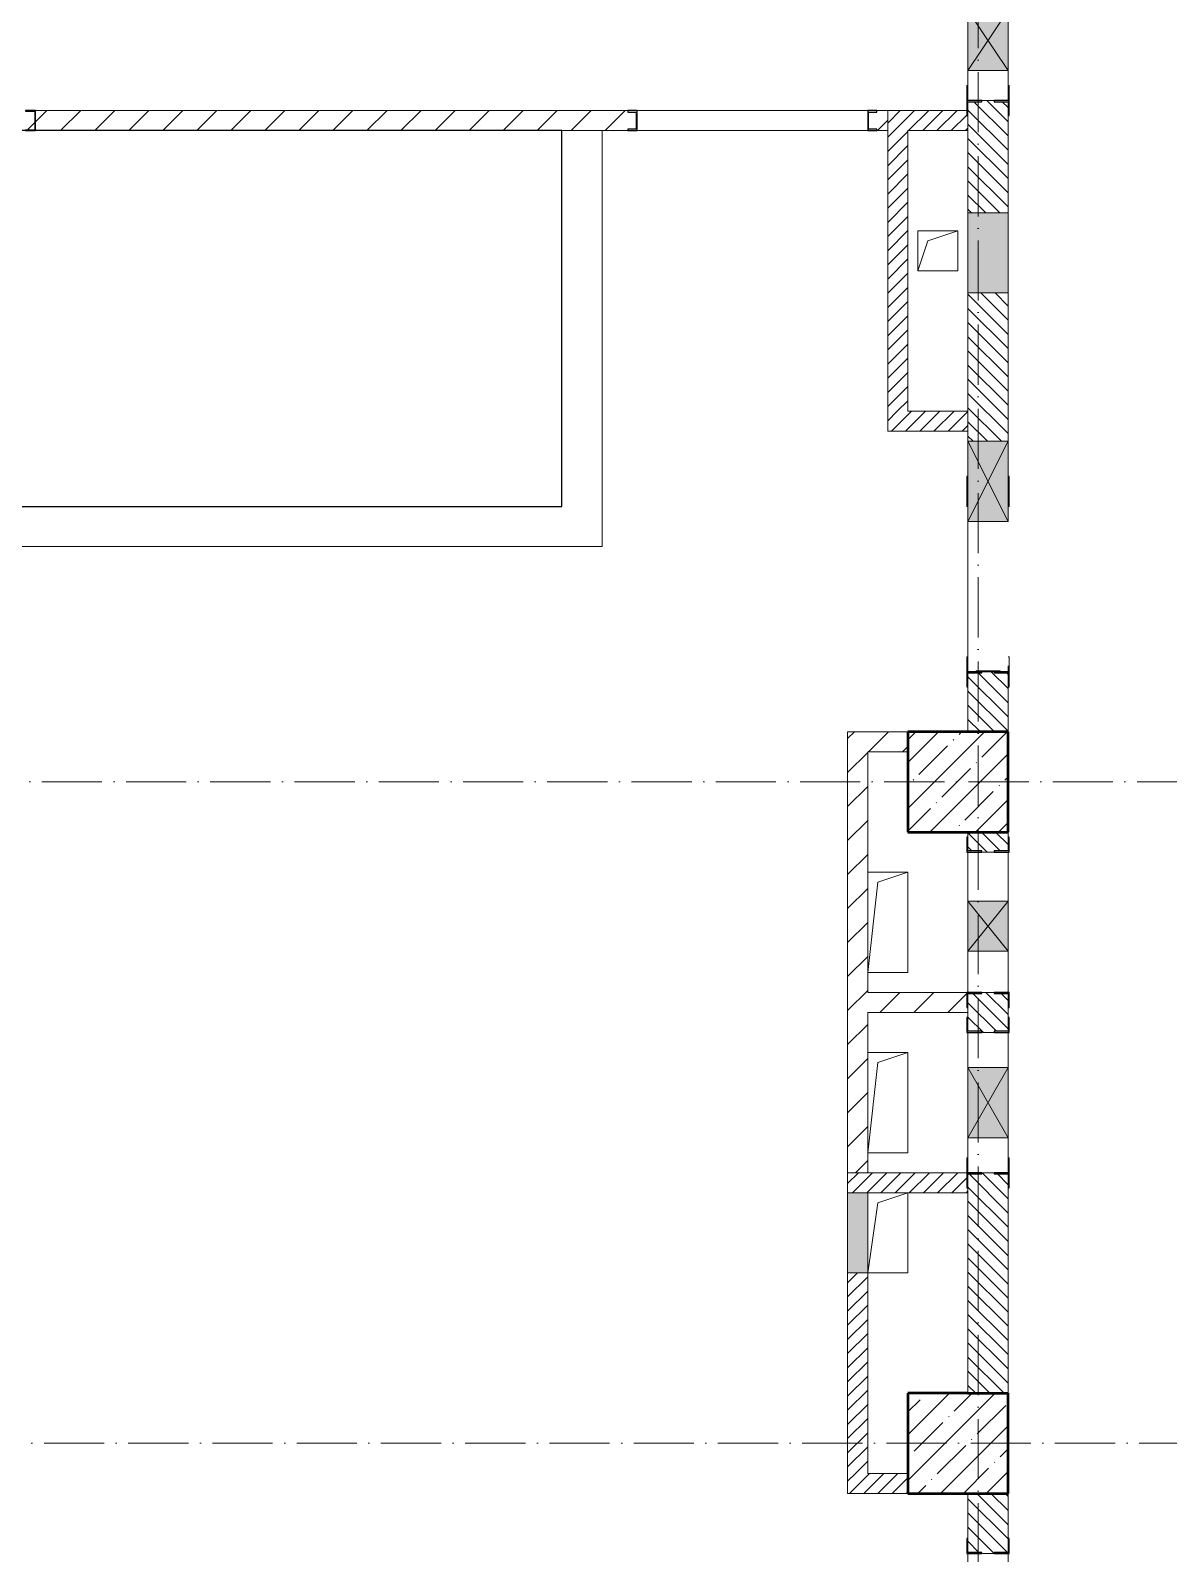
# Model space of a CAD drawing. Header units: millimetres. Extents: x -12989 to 629078, y -109036 to 555275.
# Drawn here: x 284496 to 290171, y -73232 to -65632 of the extents above; entities that cross this region are included whole.
import ezdxf

# ---------------------------------------------------------------- set-up
doc = ezdxf.new("R2010")
doc.units = ezdxf.units.MM
doc.linetypes.add('50_200_ШТРИХ_1Т_ш5_п1_п1_', pattern=[700, 500, -100, 0, -100])
for name, color, linetype, lineweight in [('4 -стяжа', 7, 'Continuous', 30), ('A-DETL-GENF-OTLN', 7, 'Continuous', 9), ('A-FLOR-____-OTLN', 7, 'Continuous', 9), ('A-GENM-____-MCUT', 7, 'Continuous', 25), ('A-GENM-____-OTLN', 7, 'Continuous', 9), ('A-GENM-____-OTLN-1', 7, 'Continuous', 25), ('A-GLAZ-____-OTLN', 7, 'Continuous', 9), ('A-WALL-____-MCUT-2', 7, 'Continuous', 50), ('A-WALL-____-MCUT-3', 7, 'Continuous', 9), ('A-WALL-____-PATT-1', 7, 'Continuous', 9), ('A-WALL-FNSH-MCUT-1', 7, 'Continuous', 9), ('I-WALL-____-OTLN', 7, 'Continuous', 9), ('S-COLS-____-MCUT', 7, 'Continuous', 50), ('S-COLS-____-OTLN', 7, 'Continuous', 9), ('S-GRID-____-OTLN-1', 7, '50_200_ШТРИХ_1Т_ш5_п1_п1_', 9)]:
    doc.layers.add(name, color=color, linetype=linetype, lineweight=lineweight)
doc.layers.get('4 -стяжа').off()
pattern_1 = [(135, (283770.707, -86863.456), (-35.35534, -35.35534), [])]
pattern_2 = [(45, (283770.71, -86863.46), (-84.8528, 84.8528), [])]
pattern_3 = [(45, (283770.707, -86863.456), (-35.35534, 35.35534), [])]

# ---------------------------------------------------------------- blocks, each defined once
blk = doc.blocks.new('BSC_Колонна _Прямоугольная - 500х500-V52-АР1_План отверстий 3 этажа в осях 1-64_А-ГГ')
at = {"layer": 'S-COLS-____-OTLN'}
h = blk.add_hatch(dxfattribs=at)
h.set_pattern_fill('FP_89', color=256, style=0, pattern_type=2)
h.set_pattern_definition([(45, (-5350, -17481.04), (-114.0493, 114.0493), []), (45, (-5235.95, -17481.04), (-114.0493, 114.0493), [201.613, -40.323, 3.353, -36.97])])
h.paths.add_polyline_path([(-250, -250), (250, -250), (250, 250), (-250, 250)], flags=0)
at = {"layer": 'S-COLS-____-MCUT'}
for p, q in [((250, 250), (-250, 250)), ((-250, 250), (-250, -250)), ((250, -250), (250, 250)), ((-250, -250), (250, -250))]:
    blk.add_line(p, q, dxfattribs=at)
blk = doc.blocks.new('154_Стойка_СКБ_Швеллер - СМ-2180_100-28318692-АР1_План отверстий 3 этажа в осях 1-64_А-ГГ')
at = {"layer": 'A-GENM-____-MCUT'}
for p, q in [((171, 50), (125, 50)), ((125, 50), (125, -50)), ((129.5, 42.4), (171, 42.4)), ((129.5, -42.4), (129.5, 42.4)), ((171, 42.4), (171, 50)), ((125, -50), (171, -50)), ((171, -42.4), (129.5, -42.4)), ((171, -50), (171, -42.4))]:
    blk.add_line(p, q, dxfattribs=at)
blk = doc.blocks.new('154_Фахверк_СКБ_Швеллер - Тип_100_3960-28318856-АР1_План отверстий 3 этажа в осях 1-64_А-ГГ')
at = {"layer": 'A-GENM-____-MCUT'}
for p, q in [((175, 50), (125, 50)), ((125, 50), (125, -50)), ((128, 47), (175, 47)), ((128, -47), (128, 47)), ((175, 47), (175, 50)), ((125, -50), (175, -50)), ((175, -47), (128, -47)), ((175, -50), (175, -47))]:
    blk.add_line(p, q, dxfattribs=at)
blk = doc.blocks.new('154_Стойка_СКБ_Уголок - СМ-2180_200-28268025-АР1_План отверстий 3 этажа в осях 1-64_А-ГГ')
at = {"layer": 'A-GENM-____-MCUT'}
for p, q in [((125, 156), (125, 81)), ((200, 156), (125, 156)), ((200, 150), (200, 156)), ((125, 81), (131, 81)), ((131, 81), (131, 150)), ((131, 150), (200, 150)), ((131, 19), (125, 19)), ((125, 19), (125, -56)), ((131, -50), (131, 19)), ((125, -56), (200, -56)), ((200, -50), (131, -50)), ((200, -56), (200, -50))]:
    blk.add_line(p, q, dxfattribs=at)
blk = doc.blocks.new('Фахверк_СКБ_Уголок - 200_3960_зеркало-28268689-АР1_План отверстий 3 этажа в осях 1-64_А-ГГ')
at = {"layer": 'A-GENM-____-MCUT'}
for p, q in [((200, 156), (125, 156)), ((125, 156), (125, 81)), ((200, 150), (200, 156)), ((125, 81), (131, 81)), ((131, 81), (131, 150)), ((131, 150), (200, 150)), ((131, 19), (125, 19)), ((125, 19), (125, -56)), ((131, -50), (131, 19)), ((125, -56), (200, -56)), ((200, -50), (131, -50)), ((200, -56), (200, -50))]:
    blk.add_line(p, q, dxfattribs=at)
blk = doc.blocks.new('Фахверк_СКБ_Уголок - 200_3960-28268576-АР1_План отверстий 3 этажа в осях 1-64_А-ГГ')
at = {"layer": 'A-GENM-____-MCUT'}
for p, q in [((200, 156), (125, 156)), ((125, 156), (125, 81)), ((200, 150), (200, 156)), ((125, 81), (131, 81)), ((131, 81), (131, 150)), ((131, 150), (200, 150)), ((131, 19), (125, 19)), ((125, 19), (125, -56)), ((131, -50), (131, 19)), ((125, -56), (200, -56)), ((200, -50), (131, -50)), ((200, -56), (200, -50))]:
    blk.add_line(p, q, dxfattribs=at)
blk = doc.blocks.new('Стойка_Влож_Уголок_Опорный - Уголок-28213941-АР1_План отверстий 3 этажа в осях 1-64_А-ГГ')
at = {"layer": 'A-GENM-____-OTLN'}
for p, q in [((-212, -6), (-212, 0)), ((0, 0), (0, -6)), ((-212, -75), (-212, -6)), ((-212, -6), (-206, -6)), ((-212, -75), (-206, -75)), ((-6, -6), (0, -6)), ((-6, -75), (0, -75)), ((0, -6), (0, -75))]:
    blk.add_line(p, q, dxfattribs=at)
blk = doc.blocks.new('154_Стойка_СКБ_Уголок - СМ-2480_200-28346303-АР1_План отверстий 3 этажа в осях 1-64_А-ГГ')
at = {"layer": 'A-GENM-____-MCUT'}
for p, q in [((125, 156), (125, 81)), ((200, 156), (125, 156)), ((200, 150), (200, 156)), ((125, 81), (131, 81)), ((131, 81), (131, 150)), ((131, 150), (200, 150)), ((131, 19), (125, 19)), ((125, 19), (125, -56)), ((131, -50), (131, 19)), ((125, -56), (200, -56)), ((200, -50), (131, -50)), ((200, -56), (200, -50))]:
    blk.add_line(p, q, dxfattribs=at)
blk = doc.blocks.new('Стойка_Влож_Полоса боковая - Полоса-28213942-АР1_План отверстий 3 этажа в осях 1-64_А-ГГ')
at = {"layer": 'A-GENM-____-OTLN'}
for p, q in [((-5, 60), (0, 60)), ((-5, -60), (-5, 60)), ((0, 31), (0, -31)), ((0, -60), (-5, -60))]:
    blk.add_line(p, q, dxfattribs=at)
blk = doc.blocks.new('154_Стойка_СКБ_Уголок - СМ-2480_200-V164-АР1_План отверстий 3 этажа в осях 1-64_А-ГГ')
at = {"layer": 'A-GENM-____-MCUT'}
for p, q in [((125, 156), (125, 150)), ((200, 156), (125, 156)), ((200, 150), (200, 156)), ((125, -50), (125, -56)), ((125, -56), (200, -56)), ((200, -56), (200, -50))]:
    blk.add_line(p, q, dxfattribs=at)
blk = doc.blocks.new('Фахверк_СКБ_Уголок - 200_3550-28267367-АР1_План отверстий 3 этажа в осях 1-64_А-ГГ')
at = {"layer": 'A-GENM-____-MCUT'}
for p, q in [((200, 156), (125, 156)), ((125, 156), (125, 81)), ((200, 150), (200, 156)), ((125, 81), (131, 81)), ((131, 81), (131, 150)), ((131, 150), (200, 150)), ((131, 19), (125, 19)), ((125, 19), (125, -56)), ((131, -50), (131, 19)), ((125, -56), (200, -56)), ((200, -50), (131, -50)), ((200, -56), (200, -50))]:
    blk.add_line(p, q, dxfattribs=at)
blk = doc.blocks.new('AR_Отверстие Ниша - Лючок-32404482-АР1_План отверстий 3 этажа в осях 1-64_А-ГГ')
at = {"layer": 'A-GLAZ-____-OTLN'}
blk.add_hatch(color=256, dxfattribs=at).paths.add_polyline_path([(-200, 100), (-200, -100), (200, -100), (200, 100)], flags=0)
for p, q in [((200, 100), (-200, 100)), ((-200, 100), (-200, -100)), ((200, -100), (200, 100)), ((-200, -100), (200, -100))]:
    blk.add_line(p, q, dxfattribs=at)
blk = doc.blocks.new('AR_Отверстие Ниша - Лючок-32403280-АР1_План отверстий 3 этажа в осях 1-64_А-ГГ')
at = {"layer": 'A-GLAZ-____-OTLN'}
blk.add_hatch(color=256, dxfattribs=at).paths.add_polyline_path([(200, -50), (200, 50), (-200, 50), (-200, -50)], flags=0)
for p, q in [((200, 50), (-200, 50)), ((-200, 50), (-200, -50)), ((200, -50), (200, 50)), ((-200, -50), (200, -50))]:
    blk.add_line(p, q, dxfattribs=at)
blk = doc.blocks.new('AR_Отверстие прямоугольное _в плите_ - AR_Отверстие прямоугольное _в плите_-30229458-АР1_План отверстий 3 этажа в осях 1-64_А-ГГ')
at = {"layer": 'A-GENM-____-OTLN'}
for p, q in [((100, 250), (-100, 250)), ((-50, 200), (100, 250)), ((100, -250), (100, 250)), ((-100, -250), (-50, 200)), ((-100, -250), (100, -250))]:
    blk.add_line(p, q, dxfattribs=at)
blk = doc.blocks.new('AR_Отверстие прямоугольное _в плите_ - AR_Отверстие прямоугольное _в плите_-30458127-АР1_План отверстий 3 этажа в осях 1-64_А-ГГ')
at = {"layer": 'A-GENM-____-OTLN'}
for p, q in [((100, 100), (-100, 100)), ((-100, 100), (-100, -100)), ((-50, 50), (100, 100)), ((100, -100), (100, 100)), ((-100, -100), (-50, 50)), ((-100, -100), (100, -100))]:
    blk.add_line(p, q, dxfattribs=at)
blk = doc.blocks.new('AR_Отверстие прямоугольное _в плите_ - AR_Отверстие прямоугольное _в плите_-30229368-АР1_План отверстий 3 этажа в осях 1-64_А-ГГ')
at = {"layer": 'A-GENM-____-OTLN'}
for p, q in [((-50, 150), (100, 200)), ((100, -200), (100, 200)), ((-100, -200), (-50, 150)), ((-100, -200), (100, -200))]:
    blk.add_line(p, q, dxfattribs=at)
blk = doc.blocks.new('AR_Отверстие прямоугольное _в стене_ - AR_Отверстие прямоугольное _в стене__ЭОМ-36412645-АР1_План отверстий 3 этажа в осях 1-64_А-ГГ')
at = {"layer": 'A-GLAZ-____-OTLN'}
blk.add_hatch(color=256, dxfattribs=at).paths.add_polyline_path([(-175, -100), (175, -100), (175, 100), (-175, 100)], flags=0)
at = {"layer": 'A-DETL-GENF-OTLN'}
for p, q in [((-175, -100), (-175, 100)), ((-175, 100), (175, 100)), ((175, 100), (-175, -100)), ((-175, 100), (175, -100)), ((175, 100), (-175, 100)), ((-175, 100), (-175, -100)), ((175, 100), (175, -100)), ((175, -100), (175, 100)), ((175, -100), (-175, -100)), ((-175, -100), (175, -100))]:
    blk.add_line(p, q, dxfattribs=at)
blk = doc.blocks.new('AR_Отверстие прямоугольное _в стене__БезПР - AR_Отверстие прямоугольное _в стене__БезПР-36392898-АР1_План отверстий 3 этажа в осях 1-64_А-ГГ')
at = {"layer": 'A-GLAZ-____-OTLN'}
blk.add_hatch(color=256, dxfattribs=at).paths.add_polyline_path([(-125, -100), (125, -100), (125, 100), (-125, 100)], flags=0)
at = {"layer": 'A-DETL-GENF-OTLN'}
for p, q in [((-125, -100), (-125, 100)), ((-125, 100), (125, 100)), ((125, 100), (-125, -100)), ((-125, 100), (125, -100)), ((125, 100), (-125, 100)), ((-125, 100), (-125, -100)), ((125, 100), (125, -100)), ((125, -100), (125, 100)), ((125, -100), (-125, -100)), ((-125, -100), (125, -100))]:
    blk.add_line(p, q, dxfattribs=at)
blk = doc.blocks.new('AR_Отверстие прямоугольное _в стене__БезПР - AR_Отверстие прямоугольное _в стене__БезПР-36428632-АР1_План отверстий 3 этажа в осях 1-64_А-ГГ')
at = {"layer": 'A-GLAZ-____-OTLN'}
blk.add_hatch(color=256, dxfattribs=at).paths.add_polyline_path([(-200, -100), (200, -100), (200, 100), (-200, 100)], flags=0)
at = {"layer": 'A-DETL-GENF-OTLN'}
for p, q in [((-200, -100), (-200, 100)), ((-200, 100), (200, 100)), ((200, 100), (-200, -100)), ((-200, 100), (200, -100)), ((200, 100), (-200, 100)), ((-200, 100), (-200, -100)), ((200, 100), (200, -100)), ((200, -100), (200, 100)), ((200, -100), (-200, -100)), ((-200, -100), (200, -100))]:
    blk.add_line(p, q, dxfattribs=at)
at = {"layer": 'A-GLAZ-____-OTLN'}
blk.add_line((200, 100), (-200, 100), dxfattribs=at)
blk = doc.blocks.new('AR_Отверстие прямоугольное _в стене__БезПР - AR_Отверстие прямоугольное _в стене__БезПР-36899507-АР1_План отверстий 3 этажа в осях 1-64_А-ГГ')
at = {"layer": 'A-GLAZ-____-OTLN'}
blk.add_hatch(color=256, dxfattribs=at).paths.add_polyline_path([(150, -100), (150, 100), (-150, 100), (-150, -100)], flags=0)
at = {"layer": 'A-DETL-GENF-OTLN'}
for p, q in [((-150, -100), (-150, 100)), ((-150, 100), (150, 100)), ((150, 100), (-150, -100)), ((-150, 100), (150, -100)), ((150, 100), (-150, 100)), ((-150, 100), (-150, -100)), ((150, 100), (150, -100)), ((150, -100), (150, 100)), ((150, -100), (-150, -100)), ((-150, -100), (150, -100))]:
    blk.add_line(p, q, dxfattribs=at)
at = {"layer": 'A-GLAZ-____-OTLN'}
blk.add_line((150, 100), (-150, 100), dxfattribs=at)
blk = doc.blocks.new('3эт')
at = {"layer": 'S-GRID-____-OTLN-1', "color": 251, "ltscale": 0.6, "true_color": 0x636466}
for p, q in [((289220.7, -91346.1), (289220.7, -36982.5)), ((310478.4, -69382.4), (279101.9, -69382.4)), ((279101.9, -72682.4), (310478.4, -72682.4))]:
    blk.add_line(p, q, dxfattribs=at)

msp = doc.modelspace()

# ---------------------------------------------------------------- hatches: boundary and pattern name
at = {"layer": 'A-WALL-____-PATT-1'}
h = msp.add_hatch(dxfattribs=at)
h.set_pattern_fill('FP_6', color=256, style=0, pattern_type=2)
h.set_pattern_definition(pattern_1)
h.paths.add_polyline_path([(289370.7074, -69132.4142), (289370.7074, -68838.4142), (289301.7074, -68838.4142), (289301.7074, -68832.4142), (289239.7074, -68832.4142), (289239.7074, -68838.4142), (289170.7074, -68838.4142), (289170.7074, -69132.4142)], flags=0)
h.paths.add_polyline_path([(289345.0664, -67682.4142), (289370.7074, -67682.4142), (289370.7074, -66942.4142), (289170.7074, -66942.4142), (289170.7074, -67682.4142)], flags=0)
h.paths.add_polyline_path([(289370.7074, -66542.4142), (289370.7074, -65988.4142), (289301.7074, -65988.4142), (289301.7074, -65982.4142), (289239.7074, -65982.4142), (289239.7074, -65988.4142), (289170.7074, -65988.4142), (289170.7074, -66542.4142), (289239.7074, -66542.4142)], flags=0)
h.paths.add_polyline_path([(289301.7074, -64832.4142), (289301.7074, -64826.4142), (289370.7074, -64826.4142), (289370.7074, -63632.4142), (289170.7074, -63632.4142), (289170.7074, -64826.4142), (289239.7074, -64826.4142), (289239.7074, -64832.4142)], flags=0)
h = msp.add_hatch(dxfattribs=at)
h.set_pattern_fill('FP_4', color=256, style=0, pattern_type=2)
h.set_pattern_definition(pattern_2)
h.paths.add_polyline_path([(288770.7074, -66132.4142), (288770.7074, -66032.4142), (288716.7074, -66032.4142), (288716.7074, -66040.0142), (288675.2074, -66040.0142), (288675.2074, -66124.8142), (288716.7074, -66124.8142), (288716.7074, -66132.4142)], flags=0)
h.paths.add_polyline_path([(287291.9591, -66132.4142), (287474.7074, -66131.641), (287474.7074, -66124.8142), (287516.2074, -66124.8142), (287516.2074, -66040.0142), (287474.7074, -66040.0142), (287474.7074, -66032.4142), (284520.7074, -66032.4142), (284520.7074, -66132.4142)], flags=0)
h.paths.add_polyline_path([(283757.0305, -66132.4142), (284470.7074, -66132.4142), (284470.7074, -66129.4142), (284517.7074, -66129.4142), (284517.7074, -66035.4142), (284470.7074, -66035.4142), (284470.7074, -66032.4142), (281570.7074, -66032.4142), (281570.7074, -66132.4142), (281989.5662, -66132.4142)], flags=0)
h = msp.add_hatch(dxfattribs=at)
h.set_pattern_fill('FP_5', color=256, style=0, pattern_type=2)
h.set_pattern_definition(pattern_3)
h.paths.add_polyline_path([(289164.7074, -66132.4142), (289170.7074, -66132.4142), (289170.7074, -66057.4142), (289164.7074, -66057.4142), (289164.7074, -66032.4142), (288770.7074, -66032.4142), (288770.7074, -66132.4142), (289059.4234, -66132.4142)], flags=0)
h = msp.add_hatch(dxfattribs=at)
h.set_pattern_fill('FP_5', color=256, style=0, pattern_type=2)
h.set_pattern_definition(pattern_3)
h.paths.add_polyline_path([(288870.7074, -67532.4142), (288870.7074, -66132.4142), (288770.7074, -66132.4142), (288770.7074, -67532.4142)], flags=0)
h = msp.add_hatch(dxfattribs=at)
h.set_pattern_fill('FP_5', color=256, style=0, pattern_type=2)
h.set_pattern_definition(pattern_3)
h.paths.add_polyline_path([(289170.7074, -67632.4142), (289170.7074, -67532.4142), (288770.7074, -67532.4142), (288770.7074, -67632.4142), (289059.4234, -67632.4142)], flags=0)
h = msp.add_hatch(dxfattribs=at)
h.set_pattern_fill('FP_4', color=256, style=0, pattern_type=2)
h.set_pattern_definition(pattern_2)
h.paths.add_polyline_path([(288570.7074, -71332.4142), (288670.7074, -71332.4142), (288670.7074, -69132.4142), (288570.7074, -69132.4142), (288570.7074, -70648.8561)], flags=0)
h = msp.add_hatch(dxfattribs=at)
h.set_pattern_fill('FP_4', color=256, style=0, pattern_type=2)
h.set_pattern_definition(pattern_2)
h.paths.add_polyline_path([(288870.7074, -69232.4142), (288870.7074, -69132.4142), (288670.7074, -69132.4142), (288670.7074, -69232.4142)], flags=0)
h = msp.add_hatch(dxfattribs=at)
h.set_pattern_fill('FP_6', color=256, style=0, pattern_type=2)
h.set_pattern_definition(pattern_1)
h.paths.add_polyline_path([(289170.7074, -72432.4142), (289370.7074, -72432.4142), (289369.6165, -71338.4142), (289301.7074, -71338.4142), (289301.7074, -71332.4142), (289239.7074, -71332.4142), (289239.7074, -71338.4142), (289170.7074, -71338.4142), (289170.7074, -72368.9168)], flags=0)
h.paths.add_polyline_path([(289239.7074, -70632.4142), (289301.7074, -70632.4142), (289301.7074, -70626.4142), (289370.7074, -70626.4142), (289370.7074, -70438.4142), (289301.7074, -70438.4142), (289301.7074, -70432.4142), (289239.7074, -70432.4142), (289239.7074, -70438.4142), (289170.7074, -70438.4142), (289170.7074, -70626.4142), (289239.7074, -70626.4142)], flags=0)
h.paths.add_polyline_path([(289239.7074, -69732.4142), (289301.7074, -69732.4142), (289301.7074, -69726.4142), (289370.7074, -69726.4142), (289370.7074, -69632.4142), (289170.7074, -69632.4142), (289170.7074, -69726.4142), (289239.7074, -69726.4142)], flags=0)
h = msp.add_hatch(dxfattribs=at)
h.set_pattern_fill('FP_4', color=256, style=0, pattern_type=2)
h.set_pattern_definition(pattern_2)
h.paths.add_polyline_path([(289162.5335, -70532.4142), (289170.7074, -70532.4142), (289170.7074, -70507.4142), (289164.7074, -70507.4142), (289164.7074, -70432.4142), (288670.7074, -70432.4142), (288670.7074, -70532.4142), (289059.4234, -70532.4142)], flags=0)
h = msp.add_hatch(dxfattribs=at)
h.set_pattern_fill('FP_5', color=256, style=0, pattern_type=2)
h.set_pattern_definition(pattern_3)
h.paths.add_polyline_path([(289162.5335, -71432.4142), (289170.7074, -71432.4142), (289170.7074, -71407.4142), (289164.7074, -71407.4142), (289164.7074, -71332.4142), (288570.7074, -71332.4142), (288570.7074, -71432.4142), (289059.4234, -71432.4142)], flags=0)
h = msp.add_hatch(dxfattribs=at)
h.set_pattern_fill('FP_5', color=256, style=0, pattern_type=2)
h.set_pattern_definition(pattern_3)
h.paths.add_polyline_path([(288570.7074, -72832.4142), (288670.7074, -72832.4142), (288670.7074, -71832.4142), (288570.7074, -71832.4142), (288570.7074, -72368.9168)], flags=0)
h = msp.add_hatch(dxfattribs=at)
h.set_pattern_fill('FP_5', color=256, style=0, pattern_type=2)
h.set_pattern_definition(pattern_3)
h.paths.add_polyline_path([(288870.7074, -72932.4142), (288870.7074, -72832.4142), (288570.7074, -72832.4142), (288570.7074, -72932.4142)], flags=0)
h = msp.add_hatch(dxfattribs=at)
h.set_pattern_fill('FP_6', color=256, style=0, pattern_type=2)
h.set_pattern_definition(pattern_1)
h.paths.add_polyline_path([(289301.7074, -76132.4142), (289301.7074, -76126.4142), (289370.7074, -76126.4142), (289370.7074, -75938.4142), (289301.7074, -75938.4142), (289301.7074, -75932.4142), (289239.7074, -75932.4142), (289239.7074, -75938.4142), (289170.7074, -75938.4142), (289170.7074, -76126.4142), (289239.7074, -76126.4142), (289239.7074, -76132.4142)], flags=0)
h.paths.add_polyline_path([(289239.7074, -75232.4142), (289301.7074, -75232.4142), (289301.7074, -75226.4142), (289370.7074, -75226.4142), (289370.7074, -74938.4142), (289301.7074, -74938.4142), (289301.7074, -74932.4142), (289239.7074, -74932.4142), (289239.7074, -74938.4142), (289170.7074, -74938.4142), (289170.7074, -75226.4142), (289239.7074, -75226.4142)], flags=0)
h.paths.add_polyline_path([(289239.7074, -73232.4142), (289301.7074, -73232.4142), (289301.7074, -73226.4142), (289370.7074, -73226.4142), (289370.7074, -72932.4142), (289170.7074, -72932.4142), (289170.7074, -73226.4142), (289239.7074, -73226.4142)], flags=0)
at = {"layer": 'S-COLS-____-OTLN'}
h = msp.add_hatch(dxfattribs=at)
h.set_pattern_fill('FP_38', color=256, style=0, pattern_type=2)
h.set_pattern_definition([(45, (283770.7, -86863.46), (-114.0493, 114.0493), []), (45, (283884.76, -86863.46), (-114.0493, 114.0493), [201.612, -40.322, 3.353, -36.97])])
h.paths.add_polyline_path([(288870.7074, -72932.4142), (289370.7074, -72932.4142), (289370.7074, -72432.4142), (288870.7074, -72432.4142)], flags=0)

# ---------------------------------------------------------------- linework, layer by layer
msp.add_lwpolyline([(282170.7074, -68007.4141), (287145.7074, -68007.4141), (287145.7074, -66132.4142), (282170.7074, -66132.4142)], close=True)
at = {"layer": 'A-FLOR-____-OTLN'}
for p, q in [((288920.7074, -66632.4142), (289120.7074, -66632.4142)), ((288920.7074, -66832.4142), (288920.7074, -66632.4142)), ((289120.7074, -66632.4142), (289120.7074, -66832.4142)), ((289120.7074, -66832.4142), (288920.7074, -66832.4142)), ((288670.7074, -69832.4142), (288870.7074, -69832.4142)), ((288870.7074, -69832.4142), (288870.7074, -70332.4142)), ((288870.7074, -70332.4142), (288670.7074, -70332.4142)), ((288670.7074, -70732.6076), (288870.7074, -70732.6076)), ((288870.7074, -70732.6076), (288870.7074, -71232.6076)), ((288870.7074, -71232.6076), (288670.7074, -71232.6076)), ((288870.7074, -71432.4142), (288870.7074, -71832.4142)), ((288870.7074, -71832.4142), (288670.7074, -71832.4142))]:
    msp.add_line(p, q, dxfattribs=at)
at = {"layer": 'A-WALL-____-MCUT-2'}
msp.add_line((289170.7074, -72432.4142), (289370.7074, -72432.4142), dxfattribs=at)
at = {"layer": 'A-WALL-____-MCUT-3'}
for p, q in [((289301.7074, -65982.4142), (289239.7074, -65982.4142)), ((289170.7074, -66057.4142), (289170.7074, -66542.4142)), ((289370.7074, -66542.4142), (289370.7074, -66057.4142)), ((289170.7074, -66942.4142), (289170.7074, -67682.4142)), ((289370.7074, -67682.4142), (289370.7074, -66942.4142)), ((289170.7074, -68907.4142), (289170.7074, -69132.4142)), ((289370.7074, -69132.4142), (289370.7074, -68907.4142)), ((289170.7074, -69632.4142), (289170.7074, -69657.4142)), ((289370.7074, -69657.4142), (289370.7074, -69632.4142)), ((289239.7074, -69732.4142), (289301.7074, -69732.4142)), ((289301.7074, -70432.4142), (289239.7074, -70432.4142)), ((289170.7074, -70507.4142), (289170.7074, -70557.4142)), ((289370.7074, -70557.4142), (289370.7074, -70507.4142)), ((289239.7074, -70632.4142), (289301.7074, -70632.4142)), ((289301.7074, -71332.4142), (289239.7074, -71332.4142)), ((289170.7074, -71407.4142), (289170.7074, -72432.4142)), ((289370.7074, -72432.4142), (289370.7074, -71407.4142)), ((289370.7074, -72932.4142), (289170.7074, -72932.4142)), ((289170.7074, -72932.4142), (289170.7074, -73157.4142)), ((289370.7074, -73157.4142), (289370.7074, -72932.4142)), ((289239.7074, -73232.4142), (289301.7074, -73232.4142))]:
    msp.add_line(p, q, dxfattribs=at)
at = {"layer": 'A-WALL-FNSH-MCUT-1'}
for p, q in [((287474.7074, -66032.4142), (284520.7074, -66032.4142)), ((289164.7074, -66032.4142), (288716.7074, -66032.4142)), ((288770.7074, -66032.4142), (288770.7074, -67632.4142)), ((284520.7074, -66132.4142), (287474.7074, -66132.4142)), ((288716.7074, -66132.4142), (288770.7074, -66132.4142)), ((288870.7074, -67532.4142), (288870.7074, -66132.4142)), ((288870.7074, -66132.4142), (289170.7074, -66132.4142)), ((289170.7074, -67532.4142), (288870.7074, -67532.4142)), ((288770.7074, -67632.4142), (289170.7074, -67632.4142)), ((288570.7074, -69132.4142), (288570.7074, -71432.4142)), ((288870.7074, -69132.4142), (288570.7074, -69132.4142)), ((288670.7074, -70432.4142), (288670.7074, -69232.4142)), ((288670.7074, -69232.4142), (288870.7074, -69232.4142)), ((289164.7074, -70432.4142), (288670.7074, -70432.4142)), ((288670.7074, -70532.4142), (289170.7074, -70532.4142)), ((288670.7074, -71332.4142), (288670.7074, -70532.4142)), ((289164.7074, -71332.4142), (288570.7074, -71332.4142)), ((288670.7074, -71432.4142), (289170.7074, -71432.4142)), ((288570.7074, -71832.4142), (288570.7074, -72932.4142)), ((288670.7074, -72832.4142), (288670.7074, -71832.4142)), ((288870.7074, -72832.4142), (288670.7074, -72832.4142)), ((288870.7074, -72932.4142), (288870.7074, -72832.4142)), ((288570.7074, -72932.4142), (288870.7074, -72932.4142))]:
    msp.add_line(p, q, dxfattribs=at)
at = {"layer": 'I-WALL-____-OTLN'}
for p, q in [((289170.7074, -65982.4142), (289170.7074, -65832.4142)), ((289370.7074, -65832.4142), (289370.7074, -65982.4142)), ((287520.7074, -66032.4142), (288670.7074, -66032.4142)), ((287145.7074, -68007.4141), (287145.7074, -66132.4142)), ((287345.7074, -66132.4142), (287345.7074, -68207.4141)), ((288670.7074, -66132.4142), (287520.7074, -66132.4142)), ((282170.7074, -68007.4141), (287145.7074, -68007.4141)), ((289170.7074, -68832.4142), (289170.7074, -68082.4142)), ((287345.7074, -68207.4141), (281970.7074, -68207.4141)), ((289370.7074, -68802.4142), (289370.7074, -68832.4142)), ((289170.7074, -69977.4142), (289170.7074, -69732.4142)), ((289370.7074, -69732.4142), (289370.7074, -69977.4142)), ((289170.7074, -70432.4142), (289170.7074, -70227.4142)), ((289370.7074, -70227.4142), (289370.7074, -70432.4142)), ((289170.7074, -70807.4142), (289170.7074, -70632.4142)), ((289370.7074, -70632.4142), (289370.7074, -70807.4142)), ((289170.7074, -71332.4142), (289170.7074, -71157.4142)), ((289370.7074, -71157.4142), (289370.7074, -71332.4142)), ((289170.7074, -74932.4142), (289170.7074, -73232.4142)), ((289370.7074, -73232.4142), (289370.7074, -74932.4142))]:
    msp.add_line(p, q, dxfattribs=at)
at = {"layer": 'S-COLS-____-MCUT'}
for p, q in [((289170.7074, -72432.4142), (288870.7074, -72432.4142)), ((288870.7074, -72432.4142), (288870.7074, -72932.4142)), ((289370.7074, -72932.4142), (289370.7074, -72432.4142)), ((288870.7074, -72932.4142), (289370.7074, -72932.4142))]:
    msp.add_line(p, q, dxfattribs=at)
at = {"layer": 'S-COLS-____-OTLN'}
msp.add_line((289370.7074, -72432.4142), (289170.7074, -72432.4142), dxfattribs=at)

# ---------------------------------------------------------------- block references
at = {"layer": '4 -стяжа'}
msp.add_blockref('3эт', (0, 0), dxfattribs=at)
at = {"layer": 'A-GENM-____-OTLN'}
for name, p, rotation in [('Стойка_Влож_Уголок_Опорный - Уголок-28213941-АР1_План отверстий 3 этажа в осях 1-64_А-ГГ', (289164.7074, -65982.4142), 180), ('Стойка_Влож_Уголок_Опорный - Уголок-28213941-АР1_План отверстий 3 этажа в осях 1-64_А-ГГ', (289164.7074, -68832.4142), 180), ('Стойка_Влож_Полоса боковая - Полоса-28213942-АР1_План отверстий 3 этажа в осях 1-64_А-ГГ', (289270.7074, -68832.4142), 269.9999999999999), ('Стойка_Влож_Уголок_Опорный - Уголок-28213941-АР1_План отверстий 3 этажа в осях 1-64_А-ГГ', (289164.7074, -71332.4142), 180)]:
    msp.add_blockref(name, p, dxfattribs=dict(at, rotation=rotation))
for name, p in [('AR_Отверстие прямоугольное _в плите_ - AR_Отверстие прямоугольное _в плите_-30458127-АР1_План отверстий 3 этажа в осях 1-64_А-ГГ', (289020.7074, -66732.4142)), ('Стойка_Влож_Уголок_Опорный - Уголок-28213941-АР1_План отверстий 3 этажа в осях 1-64_А-ГГ', (289376.7074, -67932.4142)), ('AR_Отверстие прямоугольное _в плите_ - AR_Отверстие прямоугольное _в плите_-30229458-АР1_План отверстий 3 этажа в осях 1-64_А-ГГ', (288770.7074, -70082.4142)), ('AR_Отверстие прямоугольное _в плите_ - AR_Отверстие прямоугольное _в плите_-30229458-АР1_План отверстий 3 этажа в осях 1-64_А-ГГ', (288770.7074, -70982.6076)), ('AR_Отверстие прямоугольное _в плите_ - AR_Отверстие прямоугольное _в плите_-30229368-АР1_План отверстий 3 этажа в осях 1-64_А-ГГ', (288770.7074, -71632.4142))]:
    msp.add_blockref(name, p, dxfattribs=at)
at = {"layer": 'A-GENM-____-OTLN-1'}
for name, p, rotation in [('154_Фахверк_СКБ_Швеллер - Тип_100_3960-28318856-АР1_План отверстий 3 этажа в осях 1-64_А-ГГ', (284645.7074, -66082.4142), 180), ('154_Стойка_СКБ_Швеллер - СМ-2180_100-28318692-АР1_План отверстий 3 этажа в осях 1-64_А-ГГ', (287645.7074, -66082.4142), 180), ('154_Стойка_СКБ_Уголок - СМ-2180_200-28268025-АР1_План отверстий 3 этажа в осях 1-64_А-ГГ', (289220.7074, -65857.4142), 269.9999999999999), ('154_Стойка_СКБ_Уголок - СМ-2480_200-V164-АР1_План отверстий 3 этажа в осях 1-64_А-ГГ', (289320.7074, -68057.4142), 89.99999999999991), ('154_Стойка_СКБ_Уголок - СМ-2480_200-28346303-АР1_План отверстий 3 этажа в осях 1-64_А-ГГ', (289220.7074, -68707.4142), 269.9999999999999), ('Фахверк_СКБ_Уголок - 200_3960_зеркало-28268689-АР1_План отверстий 3 этажа в осях 1-64_А-ГГ', (289320.7074, -69857.4142), 89.99999999999991), ('Фахверк_СКБ_Уголок - 200_3960-28268576-АР1_План отверстий 3 этажа в осях 1-64_А-ГГ', (289220.7074, -70307.4142), 269.9999999999999), ('Фахверк_СКБ_Уголок - 200_3960_зеркало-28268689-АР1_План отверстий 3 этажа в осях 1-64_А-ГГ', (289320.7074, -70757.4142), 89.99999999999991), ('154_Стойка_СКБ_Уголок - СМ-2180_200-28268025-АР1_План отверстий 3 этажа в осях 1-64_А-ГГ', (289220.7074, -71207.4142), 269.9999999999999), ('Фахверк_СКБ_Уголок - 200_3550-28267367-АР1_План отверстий 3 этажа в осях 1-64_А-ГГ', (289320.7074, -73357.4142), 89.99999999999991)]:
    msp.add_blockref(name, p, dxfattribs=dict(at, rotation=rotation))
msp.add_blockref('154_Стойка_СКБ_Швеллер - СМ-2180_100-28318692-АР1_План отверстий 3 этажа в осях 1-64_А-ГГ', (288545.7074, -66082.4142), dxfattribs=at)
at = {"layer": 'A-GLAZ-____-OTLN'}
for name, p, rotation in [('AR_Отверстие прямоугольное _в стене__БезПР - AR_Отверстие прямоугольное _в стене__БезПР-36899507-АР1_План отверстий 3 этажа в осях 1-64_А-ГГ', (289270.7074, -65682.4142), 89.99999999999991), ('AR_Отверстие Ниша - Лючок-32404482-АР1_План отверстий 3 этажа в осях 1-64_А-ГГ', (289270.7074, -66742.4142), 89.99999999999991), ('AR_Отверстие прямоугольное _в стене__БезПР - AR_Отверстие прямоугольное _в стене__БезПР-36428632-АР1_План отверстий 3 этажа в осях 1-64_А-ГГ', (289270.7074, -67882.4142), 89.99999999999991), ('AR_Отверстие прямоугольное _в стене__БезПР - AR_Отверстие прямоугольное _в стене__БезПР-36392898-АР1_План отверстий 3 этажа в осях 1-64_А-ГГ', (289270.7074, -70102.4142), 89.99999999999991), ('AR_Отверстие прямоугольное _в стене_ - AR_Отверстие прямоугольное _в стене__ЭОМ-36412645-АР1_План отверстий 3 этажа в осях 1-64_А-ГГ', (289270.7074, -70982.4142), 89.99999999999991), ('AR_Отверстие Ниша - Лючок-32403280-АР1_План отверстий 3 этажа в осях 1-64_А-ГГ', (288620.7074, -71632.4142), 269.9999999999999)]:
    msp.add_blockref(name, p, dxfattribs=dict(at, rotation=rotation))
at = {"layer": 'S-COLS-____-OTLN'}
msp.add_blockref('BSC_Колонна _Прямоугольная - 500х500-V52-АР1_План отверстий 3 этажа в осях 1-64_А-ГГ', (289120.7074, -69382.4142), dxfattribs=at)

doc.saveas('drawing.dxf')
